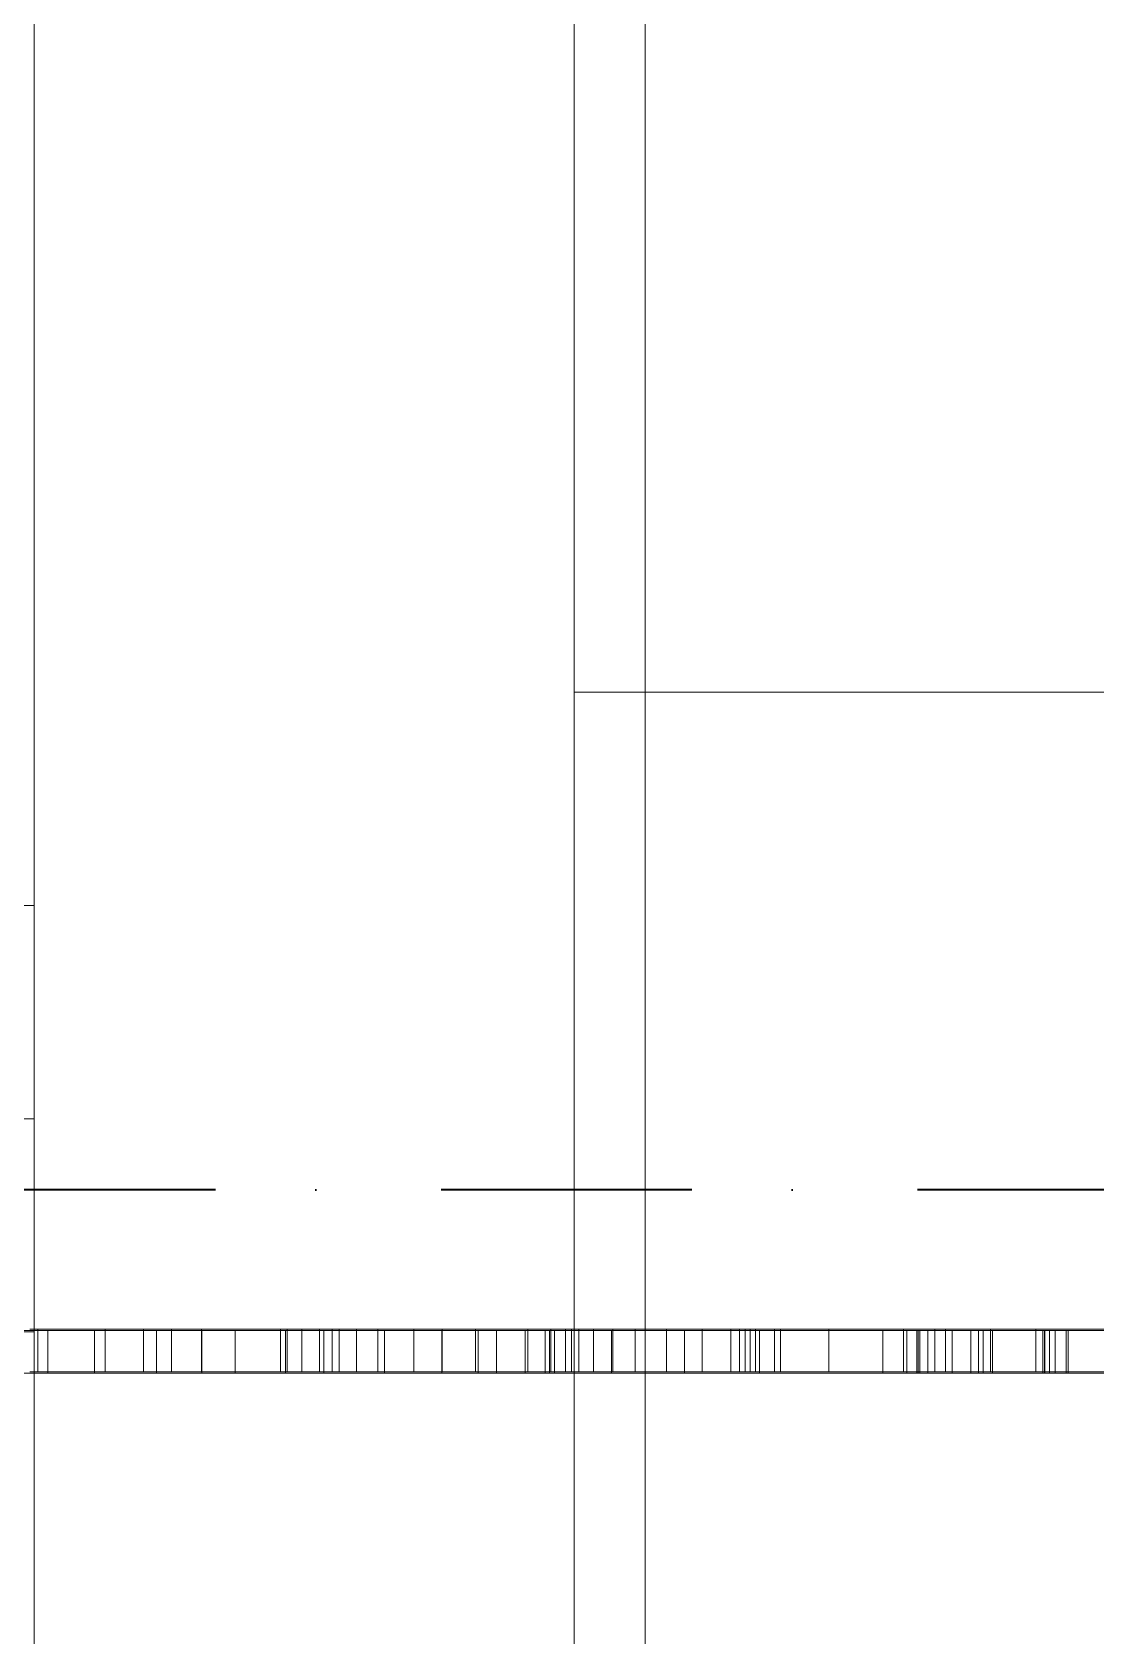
# Model space of a CAD drawing. Header units: millimetres. Extents: x 1322820 to 1391563, y 1051909 to 1098256.
# Drawn here: x 1355397 to 1356146, y 1090357 to 1091485 of the extents above; entities that cross this region are included whole.
import ezdxf
from ezdxf.enums import TextEntityAlignment as Align

# ---------------------------------------------------------------- set-up
doc = ezdxf.new("R2010")
doc.units = ezdxf.units.MM
doc.header["$MEASUREMENT"] = 0
doc.set_wipeout_variables(frame=1)
for name, pattern in [('AStair_dashed', [1800, 800, -1000]), ('Dot & Dashed', [335.138881, 176.388884, -88.194442, 0, -70.555556]), ('Wipeout_Contour', [1000, 0, -1000])]:
    doc.linetypes.add(name, pattern=pattern)
doc.layers.get('0').update_dxf_attribs({"true_color": 0x787878})
for name, color, linetype, lineweight, true_color in [('arhitectura - desen 2D_Pen_No__2', 7, 'Continuous', 13, 0x787878), ('arhitectura - trafor_Pen_No__1', 7, 'Continuous', 13, 0x787878), ('New_arhitectura - axe_Pen_No__201', 7, 'Continuous', 35, 0x787878), ('New_arhitectura - copertina_Pen_No__1', 7, 'Continuous', 13, 0x787878), ('New_arhitectura - sort tabla_Pen_No__21', 7, 'Continuous', 20, 0x787878), ('New_rezistenta - atic_Pen_No__1', 7, 'Continuous', 13, 0x787878)]:
    doc.layers.add(name, color=color, linetype=linetype, lineweight=lineweight, true_color=true_color)
for name, color, linetype, true_color in [('arhitectura - trafor', 7, 'Continuous', 0x787878), ('New_arhitectura - axe', 7, 'Continuous', 0x787878), ('New_arhitectura - sort tabla', 7, 'Continuous', 0x787878), ('New_rezistenta - atic', 7, 'Continuous', 0x787878)]:
    doc.layers.add(name, color=color, linetype=linetype, true_color=true_color)
doc.styles.add('GENERATED_STYLE_1', font='arialbd.ttf')

# ---------------------------------------------------------------- blocks, each defined once
blk = doc.blocks.new('HEA Beam 23')
at = {"layer": 'New_arhitectura - copertina_Pen_No__1', "color": 7, "linetype": 'Continuous', "lineweight": 13}
for p, q in [((600, 150), (0, 150)), ((0, 150), (0, 0)), ((1200, 150), (600, 150)), ((1200, 0), (1200, 150)), ((0, 0), (0, -150)), ((1200, -150), (1200, 0)), ((0, -150), (600, -150)), ((600, -150), (1200, -150))]:
    blk.add_line(p, q, dxfattribs=at)
at = {"layer": 'New_arhitectura - copertina_Pen_No__1', "color": 7, "linetype": 'Dot & Dashed', "lineweight": 13}
blk.add_line((0, 0), (1200, 0), dxfattribs=at)
blk = doc.blocks.new('Slab_1_1', base_point=(1346478.5, 1090720.6))
at = {"layer": 'New_arhitectura - sort tabla_Pen_No__21', "color": 7, "linetype": 'Continuous', "lineweight": 20, "flags": 128}
blk.add_lwpolyline([(1346478.5, 1090720.6), (1326678.5, 1090720.6), (1326678.5, 1075928.7), (1355428.5, 1075928.7), (1355428.5, 1056170.7), (1372848.5, 1056170.7), (1372848.5, 1096120.6), (1355278.5, 1096120.6), (1355278.5, 1089268.7), (1355828.5, 1089268.7), (1355828.5, 1095570.6), (1372228.5, 1095570.6), (1372228.5, 1056720.7), (1355978.5, 1056720.7), (1355978.5, 1076470.6), (1327228.5, 1076470.6), (1327228.5, 1090170.6), (1346478.5, 1090170.6)], close=True, dxfattribs=at)
blk = doc.blocks.new('Wall_26_1', base_point=(1355778.5, 1095620.6))
at = {"color": 254, "linetype": 'Wipeout_Contour', "lineweight": 0, "ltscale": 6963872.943785821}
blk.add_wipeout([(1355398.5, 1095970.6), (1355398.5, 1089268.7), (1355428.5, 1089268.7), (1355428.5, 1095970.6)], dxfattribs=at).dxf.layer = 'New_rezistenta - atic'
at = {"layer": 'New_rezistenta - atic_Pen_No__1', "color": 7, "linetype": 'Continuous', "lineweight": 13, "flags": 128}
blk.add_lwpolyline([(1355398.5, 1095970.6), (1355398.5, 1089268.7)], dxfattribs=at)
at = {"color": 254, "linetype": 'Wipeout_Contour', "lineweight": 0, "ltscale": 6963949.622896142}
blk.add_wipeout([(1355428.5, 1095870.6), (1355428.5, 1089268.7), (1355528.5, 1089268.7), (1355528.5, 1095870.6)], dxfattribs=at).dxf.layer = 'New_rezistenta - atic'
at = {"color": 254, "linetype": 'Wipeout_Contour', "lineweight": 0, "ltscale": 6964180.335188007}
blk.add_wipeout([(1355528.5, 1095620.6), (1355528.5, 1089268.7), (1355778.5, 1089268.7), (1355778.5, 1095620.6)], dxfattribs=at).dxf.layer = 'New_rezistenta - atic'
at = {"layer": 'New_rezistenta - atic_Pen_No__1', "color": 7, "linetype": 'Continuous', "lineweight": 13, "flags": 128}
blk.add_lwpolyline([(1355778.5, 1089268.7), (1355778.5, 1095620.6)], dxfattribs=at)
blk = doc.blocks.new('Morph_1_1', base_point=(1356235.2, 1078942.6))
at = {"layer": 'arhitectura - trafor_Pen_No__1', "color": 7, "linetype": 'Continuous', "lineweight": 13, "flags": 128}
for points in [[(1355475.3, 1090572.6), (1355448.5, 1090572.6), (1355401.1, 1090572.6), (1355395.4, 1090572.6)], [(1355401.1, 1090572.6), (1355401.1, 1090542.6)], [(1355448.5, 1090572.6), (1355448.5, 1090542.6)], [(1355475.3, 1090572.6), (1355475.3, 1090542.6)], [(1355495.1, 1090572.6), (1355475.3, 1090572.6)], [(1355495.1, 1090572.6), (1355495.1, 1090542.6)], [(1355571.7, 1090572.6), (1355516.2, 1090572.6), (1355495.1, 1090572.6)], [(1355516.2, 1090572.6), (1355516.2, 1090542.6)], [(1355571.7, 1090572.6), (1355571.7, 1090542.6)], [(1355576.6, 1090572.6), (1355571.7, 1090572.6)], [(1355576.6, 1090572.6), (1355576.6, 1090542.6)], [(1355586.7, 1090572.6), (1355576.6, 1090572.6)], [(1355586.7, 1090572.6), (1355586.7, 1090542.6)], [(1355599.3, 1090572.6), (1355586.7, 1090572.6)], [(1355599.3, 1090572.6), (1355599.3, 1090542.6)], [(1355608.2, 1090572.6), (1355599.3, 1090572.6)], [(1355608.2, 1090572.6), (1355608.2, 1090542.6)], [(1355745.9, 1090572.6), (1355709.1, 1090572.6), (1355685.6, 1090572.6), (1355665.7, 1090572.6), (1355640.2, 1090572.6), (1355625.2, 1090572.6), (1355613, 1090572.6), (1355608.2, 1090572.6)], [(1355613, 1090572.6), (1355613, 1090542.6)], [(1355625.2, 1090572.6), (1355625.2, 1090542.6)], [(1355640.2, 1090572.6), (1355640.2, 1090542.6)], [(1355665.7, 1090572.6), (1355665.7, 1090542.6)], [(1355685.6, 1090572.6), (1355685.6, 1090542.6)], [(1355709.1, 1090572.6), (1355709.1, 1090542.6)], [(1355745.9, 1090572.6), (1355745.9, 1090542.6)], [(1355762.1, 1090572.6), (1355745.9, 1090572.6)], [(1355762.1, 1090572.6), (1355762.1, 1090542.6)], [(1355772.3, 1090572.6), (1355762.1, 1090572.6)], [(1355772.3, 1090572.6), (1355772.3, 1090542.6)], [(1355888.7, 1090572.6), (1355868.5, 1090572.6), (1355843.4, 1090572.6), (1355821.3, 1090572.6), (1355805.7, 1090572.6), (1355792.2, 1090572.6), (1355781.7, 1090572.6), (1355778.5, 1090572.6), (1355776.7, 1090572.6), (1355772.3, 1090572.6)], [(1355776.7, 1090572.6), (1355776.7, 1090542.6)], [(1355778.5, 1090572.6), (1355778.5, 1090542.6)], [(1355781.7, 1090572.6), (1355781.7, 1090542.6)], [(1355792.2, 1090572.6), (1355792.2, 1090542.6)], [(1355805.7, 1090572.6), (1355805.7, 1090542.6)], [(1355821.3, 1090572.6), (1355821.3, 1090542.6)], [(1355843.4, 1090572.6), (1355843.4, 1090542.6)], [(1355868.5, 1090572.6), (1355868.5, 1090542.6)], [(1355888.7, 1090572.6), (1355888.7, 1090542.6)], [(1355894.9, 1090572.6), (1355888.7, 1090572.6)], [(1355894.9, 1090572.6), (1355894.9, 1090542.6)], [(1355902.4, 1090572.6), (1355898.9, 1090572.6), (1355894.9, 1090572.6)], [(1355898.9, 1090572.6), (1355898.9, 1090542.6)], [(1355902.4, 1090572.6), (1355902.4, 1090542.6)], [(1355923.7, 1090572.6), (1355919.4, 1090572.6), (1355906.2, 1090572.6), (1355902.4, 1090572.6)], [(1355906.2, 1090572.6), (1355906.2, 1090542.6)], [(1355919.4, 1090572.6), (1355919.4, 1090542.6)], [(1355923.7, 1090572.6), (1355923.7, 1090542.6)], [(1356032.3, 1090572.6), (1356010.2, 1090572.6), (1355957.7, 1090572.6), (1355923.7, 1090572.6)], [(1355957.7, 1090572.6), (1355957.7, 1090542.6)], [(1356010.2, 1090572.6), (1356010.2, 1090542.6)], [(1356032.3, 1090572.6), (1356032.3, 1090542.6)], [(1356180.8, 1090572.6), (1356103.5, 1090572.6), (1356071.4, 1090572.6), (1356039.9, 1090572.6), (1356032.3, 1090572.6)], [(1356039.9, 1090572.6), (1356039.9, 1090542.6)], [(1356071.4, 1090572.6), (1356071.4, 1090542.6)], [(1356103.5, 1090572.6), (1356103.5, 1090542.6)], [(1355395.4, 1090542.6), (1355401.1, 1090542.6), (1355448.5, 1090542.6), (1355475.3, 1090542.6)], [(1355475.3, 1090542.6), (1355495.1, 1090542.6)], [(1355495.1, 1090542.6), (1355516.2, 1090542.6), (1355571.7, 1090542.6)], [(1355571.7, 1090542.6), (1355576.6, 1090542.6)], [(1355576.6, 1090542.6), (1355586.7, 1090542.6)], [(1355586.7, 1090542.6), (1355599.3, 1090542.6)], [(1355599.3, 1090542.6), (1355608.2, 1090542.6)], [(1355608.2, 1090542.6), (1355613, 1090542.6), (1355625.2, 1090542.6), (1355640.2, 1090542.6), (1355665.7, 1090542.6), (1355685.6, 1090542.6), (1355709.1, 1090542.6), (1355745.9, 1090542.6)], [(1355745.9, 1090542.6), (1355762.1, 1090542.6)], [(1355762.1, 1090542.6), (1355772.3, 1090542.6)], [(1355772.3, 1090542.6), (1355776.7, 1090542.6), (1355778.5, 1090542.6), (1355781.7, 1090542.6), (1355792.2, 1090542.6), (1355805.7, 1090542.6), (1355821.3, 1090542.6), (1355843.4, 1090542.6), (1355868.5, 1090542.6), (1355888.7, 1090542.6)], [(1355888.7, 1090542.6), (1355894.9, 1090542.6)], [(1355894.9, 1090542.6), (1355898.9, 1090542.6), (1355902.4, 1090542.6)], [(1355902.4, 1090542.6), (1355906.2, 1090542.6), (1355919.4, 1090542.6), (1355923.7, 1090542.6)], [(1355923.7, 1090542.6), (1355957.7, 1090542.6), (1356010.2, 1090542.6), (1356032.3, 1090542.6)], [(1356032.3, 1090542.6), (1356039.9, 1090542.6), (1356071.4, 1090542.6), (1356103.5, 1090542.6), (1356180.8, 1090542.6)]]:
    blk.add_lwpolyline(points, dxfattribs=at)
blk = doc.blocks.new('Morph_2_1', base_point=(1356235.2, 1078942.6))
at = {"layer": 'arhitectura - trafor_Pen_No__1', "color": 7, "linetype": 'Continuous', "lineweight": 13, "flags": 128}
for points in [[(1355516.5, 1090571.6), (1355484.5, 1090571.6), (1355440.8, 1090571.6), (1355408.1, 1090571.6), (1355365.2, 1090571.6)], [(1355408.1, 1090571.6), (1355408.1, 1090541.6)], [(1355440.8, 1090571.6), (1355440.8, 1090541.6)], [(1355484.5, 1090571.6), (1355484.5, 1090541.6)], [(1355516.5, 1090571.6), (1355516.5, 1090541.6)], [(1355685.3, 1090571.6), (1355645, 1090571.6), (1355602.2, 1090571.6), (1355575.3, 1090571.6), (1355540, 1090571.6), (1355516.5, 1090571.6)], [(1355540, 1090571.6), (1355540, 1090541.6)], [(1355575.3, 1090571.6), (1355575.3, 1090541.6)], [(1355602.2, 1090571.6), (1355602.2, 1090541.6)], [(1355645, 1090571.6), (1355645, 1090541.6)], [(1355685.3, 1090571.6), (1355685.3, 1090541.6)], [(1355685.4, 1090571.6), (1355685.3, 1090571.6)], [(1355685.4, 1090571.6), (1355685.4, 1090541.6)], [(1355764.6, 1090571.6), (1355761.1, 1090571.6), (1355758.1, 1090571.6), (1355744.1, 1090571.6), (1355723.9, 1090571.6), (1355711, 1090571.6), (1355685.4, 1090571.6)], [(1355711, 1090571.6), (1355711, 1090541.6)], [(1355723.9, 1090571.6), (1355723.9, 1090541.6)], [(1355744.1, 1090571.6), (1355744.1, 1090541.6)], [(1355758.1, 1090571.6), (1355758.1, 1090541.6)], [(1355761.1, 1090571.6), (1355761.1, 1090541.6)], [(1355764.6, 1090571.6), (1355764.6, 1090541.6)], [(1356012.6, 1090571.6), (1355995.8, 1090571.6), (1355908.8, 1090571.6), (1355856.1, 1090571.6), (1355804.7, 1090571.6), (1355764.6, 1090571.6)], [(1355804.7, 1090571.6), (1355804.7, 1090541.6)], [(1355856.1, 1090571.6), (1355856.1, 1090541.6)], [(1355908.8, 1090571.6), (1355908.8, 1090541.6)], [(1355995.8, 1090571.6), (1355995.8, 1090541.6)], [(1356012.6, 1090571.6), (1356012.6, 1090541.6)], [(1356019.7, 1090571.6), (1356012.6, 1090571.6)], [(1356019.7, 1090571.6), (1356019.7, 1090541.6)], [(1356021.7, 1090571.6), (1356020.7, 1090571.6), (1356019.7, 1090571.6)], [(1356020.7, 1090571.6), (1356020.7, 1090541.6)], [(1356021.7, 1090571.6), (1356021.7, 1090541.6)], [(1356027.5, 1090571.6), (1356021.7, 1090571.6)], [(1356027.5, 1090571.6), (1356027.5, 1090541.6)], [(1356066.3, 1090571.6), (1356063.1, 1090571.6), (1356057.6, 1090571.6), (1356044.6, 1090571.6), (1356027.5, 1090571.6)], [(1356044.6, 1090571.6), (1356044.6, 1090541.6)], [(1356057.6, 1090571.6), (1356057.6, 1090541.6)], [(1356063.1, 1090571.6), (1356063.1, 1090541.6)], [(1356108.3, 1090571.6), (1356072.8, 1090571.6), (1356066.3, 1090571.6)], [(1356066.3, 1090571.6), (1356066.3, 1090541.6)], [(1356072.8, 1090571.6), (1356072.8, 1090541.6)], [(1356108.3, 1090571.6), (1356108.3, 1090541.6)], [(1356109.5, 1090571.6), (1356108.3, 1090571.6)], [(1356109.5, 1090571.6), (1356109.5, 1090541.6)], [(1356109.7, 1090571.6), (1356109.5, 1090571.6)], [(1356109.7, 1090571.6), (1356109.7, 1090541.6)], [(1356113, 1090571.6), (1356109.7, 1090571.6)], [(1356113, 1090571.6), (1356113, 1090541.6)], [(1356124.7, 1090571.6), (1356116.9, 1090571.6), (1356113, 1090571.6)], [(1356116.9, 1090571.6), (1356116.9, 1090541.6)], [(1356124.7, 1090571.6), (1356124.7, 1090541.6)], [(1356126.2, 1090571.6), (1356124.7, 1090571.6)], [(1356126.2, 1090571.6), (1356126.2, 1090541.6)], [(1356160.8, 1090571.6), (1356126.2, 1090571.6)], [(1355365.2, 1090541.6), (1355408.1, 1090541.6), (1355440.8, 1090541.6), (1355484.5, 1090541.6), (1355516.5, 1090541.6)], [(1355516.5, 1090541.6), (1355540, 1090541.6), (1355575.3, 1090541.6), (1355602.2, 1090541.6), (1355645, 1090541.6), (1355685.3, 1090541.6)], [(1355685.3, 1090541.6), (1355685.4, 1090541.6)], [(1355685.4, 1090541.6), (1355711, 1090541.6), (1355723.9, 1090541.6), (1355744.1, 1090541.6), (1355758.1, 1090541.6), (1355761.1, 1090541.6), (1355764.6, 1090541.6)], [(1355764.6, 1090541.6), (1355804.7, 1090541.6), (1355856.1, 1090541.6), (1355908.8, 1090541.6), (1355995.8, 1090541.6), (1356012.6, 1090541.6)], [(1356012.6, 1090541.6), (1356019.7, 1090541.6)], [(1356019.7, 1090541.6), (1356020.7, 1090541.6), (1356021.7, 1090541.6)], [(1356021.7, 1090541.6), (1356027.5, 1090541.6)], [(1356027.5, 1090541.6), (1356044.6, 1090541.6), (1356057.6, 1090541.6), (1356063.1, 1090541.6), (1356066.3, 1090541.6)], [(1356066.3, 1090541.6), (1356072.8, 1090541.6), (1356108.3, 1090541.6)], [(1356108.3, 1090541.6), (1356109.5, 1090541.6)], [(1356109.5, 1090541.6), (1356109.7, 1090541.6)], [(1356109.7, 1090541.6), (1356113, 1090541.6)], [(1356113, 1090541.6), (1356116.9, 1090541.6), (1356124.7, 1090541.6)], [(1356124.7, 1090541.6), (1356126.2, 1090541.6)], [(1356126.2, 1090541.6), (1356160.8, 1090541.6)]]:
    blk.add_lwpolyline(points, dxfattribs=at)
blk = doc.blocks.new('Standard grid marker_3')
at = {"layer": 'New_arhitectura - axe_Pen_No__201', "linetype": 'Dot & Dashed', "lineweight": 35}
blk.add_line((1000, 0), (27856.1, 0), dxfattribs=at)
at = {"layer": 'New_arhitectura - axe_Pen_No__201', "lineweight": 35, "style": 'GENERATED_STYLE_1'}
blk.add_attdef('AC_MarkerText_1', text='', height=125, rotation=180, dxfattribs=at).set_placement((-106.1, 7.1), align=Align.MIDDLE_CENTER)
blk = doc.blocks.new('terasa')
at = {"layer": 'New_arhitectura - copertina_Pen_No__1', "linetype": 'Continuous', "lineweight": 13, "xscale": -1, "zscale": 1000, "rotation": 180}
blk.add_blockref('HEA Beam 23', (1354328.539, 1090720.6), dxfattribs=at)
at = {"layer": 'New_arhitectura - sort tabla', "linetype": 'Continuous', "lineweight": 20}
blk.add_blockref('Slab_1_1', (1346478.502, 1090720.6), dxfattribs=at)
at = {"layer": 'New_rezistenta - atic', "lineweight": 20}
blk.add_blockref('Wall_26_1', (1355778.539, 1095620.6), dxfattribs=at)
at = {"layer": 'arhitectura - desen 2D_Pen_No__2', "linetype": 'AStair_dashed', "lineweight": 13}
blk.add_line((1355778.539, 1091020.6), (1356528.539, 1091020.6), dxfattribs=at)
at = {"layer": 'arhitectura - trafor', "linetype": 'Continuous', "lineweight": 0}
for name in ['Morph_1_1', 'Morph_2_1']:
    blk.add_blockref(name, (1356235.236, 1078942.57), dxfattribs=at)
at = {"layer": 'New_arhitectura - axe', "linetype": 'Continuous', "lineweight": 13, "zscale": 1000, "rotation": 180}
blk.add_blockref('Standard grid marker_3', (1375634.605, 1090670.6), dxfattribs=at)

msp = doc.modelspace()

# ---------------------------------------------------------------- block references
msp.add_blockref('terasa', (0, 0))

doc.saveas('drawing.dxf')
